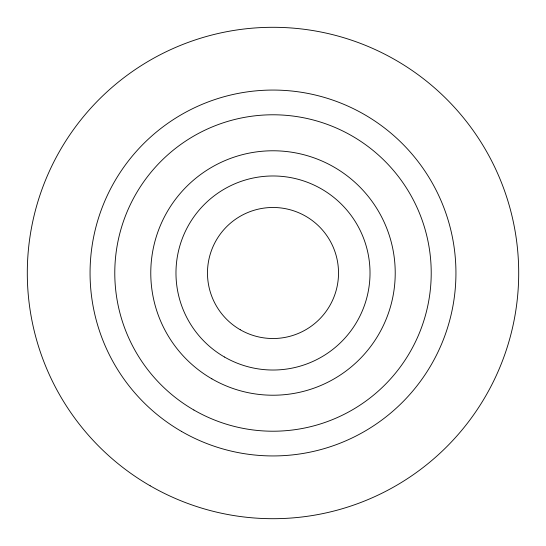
<?xml version="1.0" encoding="UTF-8"?>
<svg xmlns="http://www.w3.org/2000/svg" width="546" height="546" viewBox="0 0 546 546"><rect width="100%" height="100%" fill="white"/><g stroke="black" fill="none" stroke-linecap="round" stroke-linejoin="round"><path stroke-width="0.82" d="M150.15 485.783A245.7 245.7 0 0 0 518.7 273A245.7 245.7 0 0 0 150.15 60.217A245.7 245.7 0 0 0 150.15 485.783M181.531 431.429A182.937 182.937 0 0 0 455.937 273A182.937 182.937 0 0 0 181.531 114.571A182.937 182.937 0 0 0 181.531 431.429M224.488 357.023A97.017 97.017 0 0 0 370.017 273A97.017 97.017 0 0 0 224.488 188.977A97.017 97.017 0 0 0 224.488 357.023M240.24 329.743A65.52 65.52 0 0 0 338.52 273A65.52 65.52 0 0 0 240.24 216.257A65.52 65.52 0 0 0 240.24 329.743M193.891 410.019A158.217 158.217 0 0 0 431.217 273A158.217 158.217 0 0 0 193.891 135.981A158.217 158.217 0 0 0 193.891 410.019M211.889 378.849A122.222 122.222 0 0 0 395.222 273A122.222 122.222 0 0 0 211.889 167.151A122.222 122.222 0 0 0 211.889 378.849"/></g></svg>
